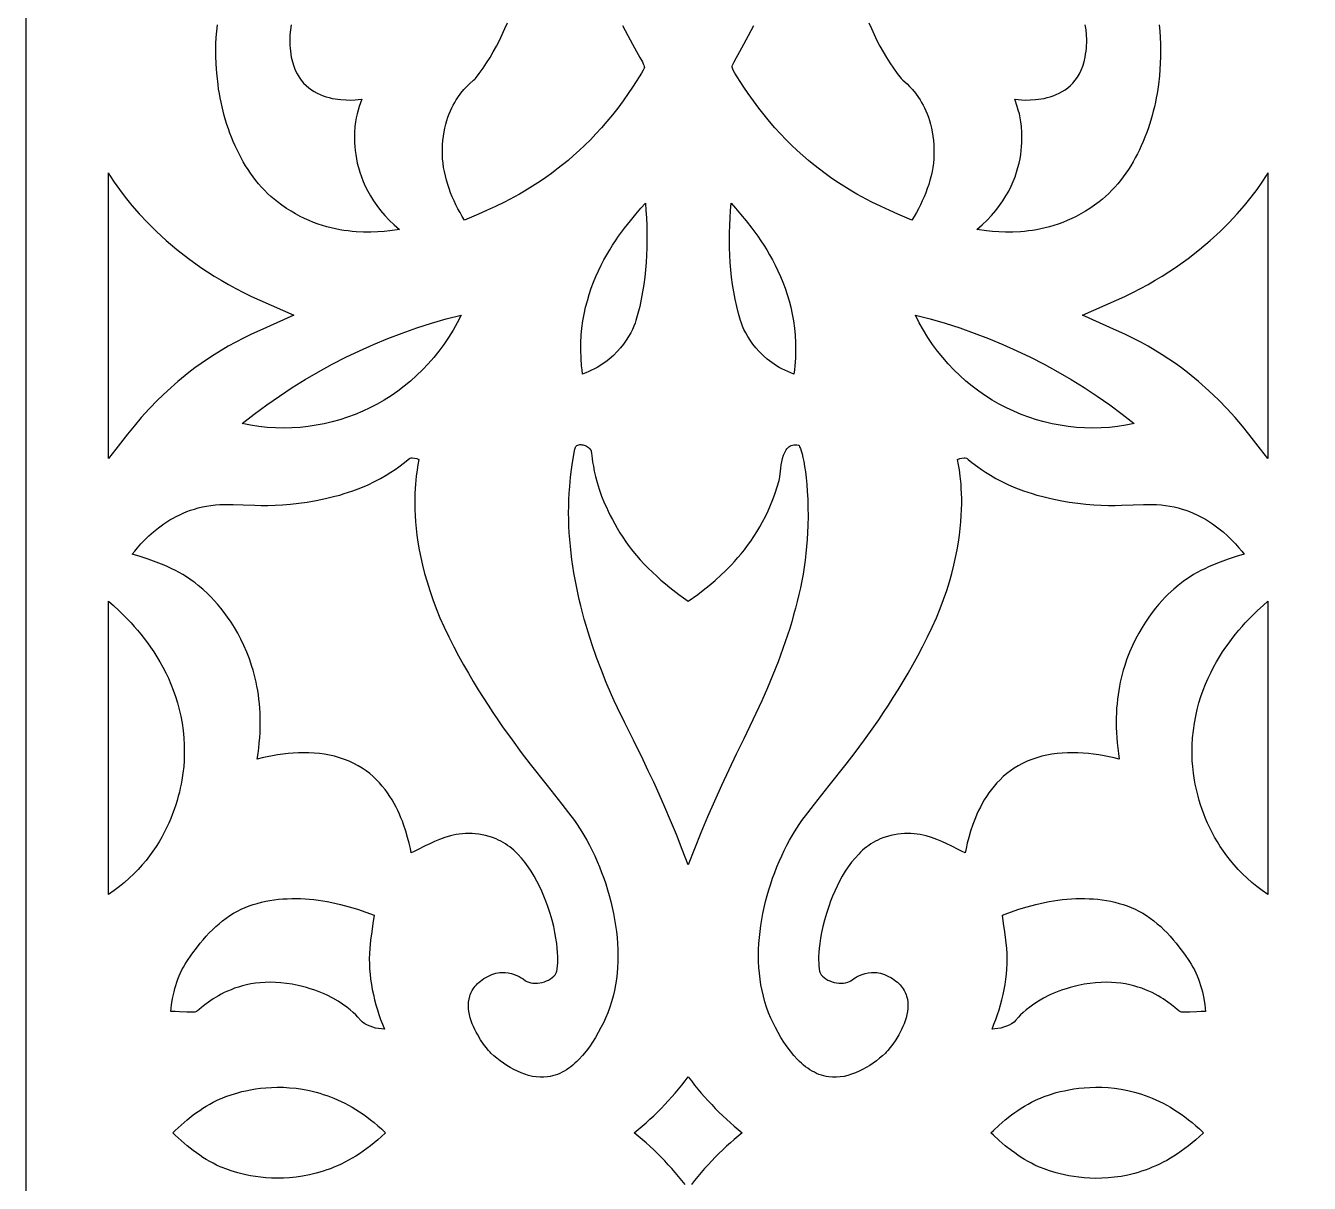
# Model space of a CAD drawing. Extents: x -375 to 375, y -1025 to 1025.
# Drawn here: x -270 to -192.5, y -668.9 to -599 of the extents above; entities that cross this region are included whole.
import ezdxf

# ---------------------------------------------------------------- set-up
doc = ezdxf.new("R2010")
doc.units = 0
doc.layers.add('LAYER_1', color=18, linetype='CONTINUOUS')
doc.layers.add('LAYER_2', color=174, linetype='CONTINUOUS')

msp = doc.modelspace()

# ---------------------------------------------------------------- linework, layer by layer
at = {"layer": 'LAYER_1'}
for points in [[(-253.97, -598.909), (-254.019, -599.199), (-254.05, -599.504), (-254.061, -599.821), (-254.059, -599.985), (-254.051, -600.153), (-254.038, -600.324), (-254.018, -600.498), (-253.993, -600.676), (-253.962, -600.857), (-253.898, -601.139), (-253.819, -601.4), (-253.725, -601.641), (-253.617, -601.862), (-253.497, -602.065), (-253.365, -602.251), (-253.223, -602.42), (-253.073, -602.572), (-252.914, -602.709), (-252.748, -602.832), (-252.577, -602.941), (-252.402, -603.036), (-252.223, -603.12), (-252.042, -603.192), (-251.86, -603.253), (-251.678, -603.304), (-251.497, -603.346), (-251.319, -603.379), (-251.144, -603.405), (-250.974, -603.424), (-250.652, -603.444), (-250.363, -603.446), (-250.115, -603.436), (-249.918, -603.419), (-249.713, -603.392), (-249.86, -603.835), (-249.931, -604.057), (-249.991, -604.282), (-250.045, -604.528), (-250.083, -604.759), (-250.119, -605.054), (-250.144, -605.405), (-250.15, -605.601), (-250.151, -605.808), (-250.144, -606.027), (-250.13, -606.256), (-250.108, -606.494), (-250.075, -606.742), (-250.032, -606.997), (-249.978, -607.26), (-249.91, -607.53), (-249.829, -607.805), (-249.733, -608.085), (-249.622, -608.37), (-249.494, -608.657), (-249.348, -608.948), (-249.184, -609.24), (-249, -609.534), (-248.795, -609.827), (-248.568, -610.121), (-248.319, -610.413), (-248.046, -610.703), (-247.749, -610.99), (-247.426, -611.274), (-248.017, -611.351), (-248.366, -611.386), (-248.748, -611.412), (-249.158, -611.426), (-249.595, -611.424), (-250.055, -611.401), (-250.293, -611.381), (-250.536, -611.354), (-250.784, -611.32), (-251.036, -611.278), (-251.291, -611.228), (-251.55, -611.169), (-251.812, -611.101), (-252.077, -611.024), (-252.344, -610.936), (-252.614, -610.837), (-252.885, -610.727), (-253.157, -610.606), (-253.431, -610.472), (-253.705, -610.325), (-253.979, -610.165), (-254.254, -609.992), (-254.528, -609.804), (-254.801, -609.601), (-255.006, -609.437), (-255.204, -609.265), (-255.396, -609.086), (-255.582, -608.899), (-255.763, -608.706), (-255.937, -608.505), (-256.105, -608.299), (-256.268, -608.086), (-256.424, -607.868), (-256.575, -607.645), (-256.72, -607.416), (-256.859, -607.183), (-256.992, -606.945), (-257.119, -606.703), (-257.241, -606.457), (-257.357, -606.207), (-257.467, -605.955), (-257.571, -605.699), (-257.67, -605.441), (-257.763, -605.18), (-257.851, -604.918), (-257.933, -604.654), (-258.009, -604.388), (-258.08, -604.121), (-258.145, -603.854), (-258.205, -603.586), (-258.259, -603.317), (-258.307, -603.049), (-258.351, -602.782), (-258.388, -602.515), (-258.448, -601.985), (-258.478, -601.604), (-258.501, -601.22), (-258.513, -600.834), (-258.517, -600.447), (-258.51, -600.06), (-258.493, -599.672), (-258.466, -599.285), (-258.427, -598.9)], [(-233.96, -598.95), (-233.647, -599.558), (-233.365, -600.08), (-233.12, -600.518), (-232.919, -600.873), (-232.768, -601.148), (-232.714, -601.256), (-232.675, -601.344), (-232.651, -601.413), (-232.644, -601.463), (-232.664, -601.523), (-232.722, -601.641), (-232.819, -601.816), (-232.956, -602.047), (-233.135, -602.333), (-233.357, -602.671), (-233.623, -603.06), (-233.934, -603.5), (-234.255, -603.934), (-234.58, -604.35), (-234.909, -604.749), (-235.24, -605.131), (-235.573, -605.496), (-235.908, -605.846), (-236.245, -606.18), (-236.582, -606.499), (-236.92, -606.803), (-237.257, -607.092), (-237.593, -607.368), (-237.928, -607.63), (-238.26, -607.88), (-238.591, -608.116), (-238.918, -608.341), (-239.242, -608.553), (-239.562, -608.755), (-239.877, -608.945), (-240.187, -609.125), (-240.491, -609.295), (-241.081, -609.606), (-241.642, -609.882), (-242.17, -610.127), (-242.66, -610.343), (-243.51, -610.703), (-243.645, -610.478), (-243.775, -610.249), (-243.901, -610.016), (-244.021, -609.778), (-244.135, -609.537), (-244.242, -609.293), (-244.342, -609.045), (-244.435, -608.795), (-244.52, -608.543), (-244.596, -608.288), (-244.662, -608.031), (-244.719, -607.773), (-244.766, -607.513), (-244.801, -607.252), (-244.825, -606.99), (-244.838, -606.728), (-244.839, -606.436), (-244.828, -606.155), (-244.808, -605.885), (-244.777, -605.625), (-244.738, -605.376), (-244.69, -605.138), (-244.634, -604.909), (-244.572, -604.691), (-244.503, -604.483), (-244.429, -604.285), (-244.35, -604.096), (-244.267, -603.917), (-244.181, -603.748), (-244.092, -603.587), (-244.001, -603.436), (-243.908, -603.294), (-243.723, -603.037), (-243.541, -602.814), (-243.369, -602.625), (-243.212, -602.468), (-242.965, -602.247), (-242.887, -602.181), (-242.847, -602.143), (-242.614, -601.835), (-242.389, -601.52), (-242.173, -601.198), (-241.965, -600.869), (-241.766, -600.533), (-241.576, -600.192), (-241.395, -599.845), (-241.224, -599.493), (-241.062, -599.137), (-240.91, -598.776)], [(-219.089, -598.776), (-218.937, -599.137), (-218.776, -599.493), (-218.604, -599.845), (-218.423, -600.192), (-218.233, -600.533), (-218.034, -600.869), (-217.827, -601.198), (-217.61, -601.52), (-217.385, -601.835), (-217.152, -602.143), (-217.112, -602.181), (-217.034, -602.247), (-216.788, -602.468), (-216.63, -602.625), (-216.458, -602.814), (-216.277, -603.037), (-216.091, -603.294), (-215.999, -603.436), (-215.908, -603.587), (-215.819, -603.748), (-215.733, -603.917), (-215.649, -604.096), (-215.57, -604.285), (-215.496, -604.483), (-215.428, -604.691), (-215.365, -604.909), (-215.31, -605.138), (-215.262, -605.376), (-215.222, -605.625), (-215.192, -605.885), (-215.171, -606.155), (-215.161, -606.436), (-215.162, -606.728), (-215.174, -606.99), (-215.198, -607.252), (-215.234, -607.513), (-215.28, -607.773), (-215.337, -608.031), (-215.404, -608.288), (-215.48, -608.543), (-215.564, -608.795), (-215.657, -609.045), (-215.758, -609.293), (-215.865, -609.537), (-215.979, -609.778), (-216.099, -610.016), (-216.224, -610.249), (-216.354, -610.478), (-216.489, -610.703), (-217.34, -610.343), (-217.83, -610.127), (-218.358, -609.882), (-218.918, -609.606), (-219.508, -609.295), (-219.812, -609.125), (-220.123, -608.945), (-220.438, -608.755), (-220.758, -608.553), (-221.081, -608.341), (-221.409, -608.116), (-221.739, -607.88), (-222.072, -607.63), (-222.407, -607.368), (-222.743, -607.092), (-223.08, -606.803), (-223.417, -606.499), (-223.755, -606.18), (-224.091, -605.846), (-224.426, -605.496), (-224.76, -605.131), (-225.091, -604.749), (-225.419, -604.35), (-225.744, -603.934), (-226.065, -603.5), (-226.376, -603.06), (-226.642, -602.671), (-226.864, -602.333), (-227.043, -602.047), (-227.181, -601.816), (-227.277, -601.641), (-227.335, -601.523), (-227.355, -601.463), (-227.348, -601.413), (-227.325, -601.344), (-227.285, -601.256), (-227.231, -601.148), (-227.081, -600.873), (-226.88, -600.518), (-226.635, -600.08), (-226.353, -599.558), (-226.039, -598.95)], [(-201.572, -598.9), (-201.534, -599.285), (-201.506, -599.672), (-201.489, -600.06), (-201.483, -600.447), (-201.486, -600.834), (-201.499, -601.22), (-201.521, -601.604), (-201.552, -601.985), (-201.611, -602.515), (-201.649, -602.782), (-201.692, -603.049), (-201.741, -603.317), (-201.795, -603.586), (-201.855, -603.854), (-201.92, -604.121), (-201.991, -604.388), (-202.067, -604.654), (-202.149, -604.918), (-202.236, -605.18), (-202.329, -605.441), (-202.428, -605.699), (-202.533, -605.955), (-202.643, -606.207), (-202.759, -606.457), (-202.88, -606.703), (-203.008, -606.945), (-203.141, -607.183), (-203.28, -607.416), (-203.425, -607.645), (-203.575, -607.868), (-203.732, -608.086), (-203.894, -608.299), (-204.063, -608.505), (-204.237, -608.706), (-204.417, -608.899), (-204.603, -609.086), (-204.796, -609.265), (-204.994, -609.437), (-205.198, -609.601), (-205.472, -609.804), (-205.746, -609.992), (-206.02, -610.165), (-206.295, -610.325), (-206.569, -610.472), (-206.842, -610.606), (-207.115, -610.727), (-207.386, -610.837), (-207.655, -610.936), (-207.922, -611.024), (-208.187, -611.101), (-208.449, -611.169), (-208.708, -611.228), (-208.964, -611.278), (-209.216, -611.32), (-209.463, -611.354), (-209.706, -611.381), (-209.944, -611.401), (-210.405, -611.424), (-210.842, -611.426), (-211.252, -611.412), (-211.633, -611.386), (-211.982, -611.351), (-212.574, -611.274), (-212.25, -610.99), (-211.953, -610.703), (-211.68, -610.413), (-211.431, -610.121), (-211.205, -609.827), (-211, -609.534), (-210.816, -609.24), (-210.651, -608.948), (-210.506, -608.657), (-210.378, -608.37), (-210.266, -608.085), (-210.17, -607.805), (-210.089, -607.53), (-210.022, -607.26), (-209.967, -606.997), (-209.924, -606.742), (-209.892, -606.494), (-209.869, -606.256), (-209.855, -606.027), (-209.849, -605.808), (-209.849, -605.601), (-209.855, -605.405), (-209.88, -605.054), (-209.916, -604.759), (-209.955, -604.528), (-210.008, -604.282), (-210.069, -604.057), (-210.139, -603.835), (-210.286, -603.392), (-210.081, -603.419), (-209.884, -603.436), (-209.637, -603.446), (-209.347, -603.444), (-209.026, -603.424), (-208.856, -603.405), (-208.681, -603.379), (-208.502, -603.346), (-208.322, -603.304), (-208.14, -603.253), (-207.958, -603.192), (-207.777, -603.12), (-207.598, -603.036), (-207.422, -602.941), (-207.251, -602.832), (-207.086, -602.709), (-206.927, -602.572), (-206.776, -602.42), (-206.634, -602.251), (-206.503, -602.065), (-206.383, -601.862), (-206.275, -601.641), (-206.181, -601.4), (-206.101, -601.139), (-206.038, -600.857), (-206.006, -600.676), (-205.981, -600.498), (-205.962, -600.324), (-205.949, -600.153), (-205.941, -599.985), (-205.938, -599.821), (-205.949, -599.504), (-205.98, -599.199), (-206.029, -598.909)], [(-230.189, -668.953), (-230.383, -668.705), (-230.582, -668.461), (-230.785, -668.22), (-230.991, -667.983), (-231.202, -667.749), (-231.417, -667.519), (-231.636, -667.292), (-231.858, -667.07), (-232.085, -666.851), (-232.314, -666.637), (-232.547, -666.427), (-232.784, -666.221), (-233.024, -666.019), (-233.267, -665.821), (-233.024, -665.623), (-232.784, -665.421), (-232.547, -665.215), (-232.314, -665.005), (-232.085, -664.791), (-231.858, -664.572), (-231.636, -664.35), (-231.417, -664.123), (-231.202, -663.893), (-230.991, -663.659), (-230.785, -663.422), (-230.582, -663.181), (-230.383, -662.937), (-230.189, -662.689), (-230, -662.438), (-229.81, -662.689), (-229.616, -662.937), (-229.418, -663.181), (-229.215, -663.422), (-229.008, -663.659), (-228.797, -663.893), (-228.582, -664.123), (-228.364, -664.35), (-228.141, -664.572), (-227.915, -664.791), (-227.685, -665.005), (-227.452, -665.215), (-227.216, -665.421), (-226.976, -665.623), (-226.733, -665.821), (-226.976, -666.019), (-227.216, -666.221), (-227.452, -666.427), (-227.685, -666.637), (-227.915, -666.851), (-228.141, -667.07), (-228.364, -667.292), (-228.582, -667.519), (-228.797, -667.749), (-229.008, -667.983), (-229.215, -668.22), (-229.418, -668.461), (-229.616, -668.705), (-229.81, -668.953)]]:
    msp.add_lwpolyline(points, dxfattribs=at)
for points in [[(-265, -607.847), (-264.911, -607.996), (-264.648, -608.404), (-264.341, -608.845), (-263.99, -609.315), (-263.592, -609.808), (-263.146, -610.321), (-262.653, -610.849), (-262.111, -611.387), (-261.518, -611.931), (-260.873, -612.477), (-260.176, -613.02), (-259.426, -613.555), (-258.621, -614.078), (-258.197, -614.334), (-257.76, -614.585), (-257.308, -614.831), (-256.843, -615.071), (-256.362, -615.305), (-255.868, -615.531), (-253.806, -616.45), (-255.868, -617.369), (-256.368, -617.596), (-256.851, -617.83), (-257.318, -618.071), (-257.768, -618.319), (-258.202, -618.572), (-258.62, -618.83), (-259.023, -619.093), (-259.41, -619.36), (-259.783, -619.63), (-260.142, -619.902), (-260.818, -620.452), (-261.44, -621.005), (-262.012, -621.555), (-262.537, -622.098), (-263.018, -622.629), (-263.456, -623.142), (-263.856, -623.632), (-264.551, -624.524), (-265, -625.104)], [(-195.448, -624.524), (-196.143, -623.632), (-196.543, -623.142), (-196.982, -622.629), (-197.462, -622.098), (-197.987, -621.555), (-198.559, -621.005), (-199.182, -620.452), (-199.857, -619.902), (-200.216, -619.63), (-200.589, -619.36), (-200.977, -619.093), (-201.38, -618.83), (-201.798, -618.572), (-202.232, -618.319), (-202.682, -618.071), (-203.148, -617.83), (-203.632, -617.596), (-204.132, -617.369), (-206.194, -616.45), (-204.132, -615.531), (-203.637, -615.305), (-203.157, -615.071), (-202.691, -614.831), (-202.239, -614.585), (-201.802, -614.334), (-201.378, -614.078), (-200.574, -613.555), (-199.823, -613.02), (-199.126, -612.477), (-198.482, -611.931), (-197.889, -611.387), (-197.346, -610.849), (-196.853, -610.321), (-196.408, -609.808), (-196.01, -609.315), (-195.658, -608.845), (-195.351, -608.404), (-195.088, -607.996), (-195, -607.847), (-195, -625.104)], [(-236.411, -619.751), (-236.437, -619.508), (-236.472, -619.029), (-236.487, -618.56), (-236.481, -618.102), (-236.457, -617.654), (-236.415, -617.216), (-236.356, -616.789), (-236.282, -616.373), (-236.193, -615.967), (-236.09, -615.571), (-235.976, -615.187), (-235.85, -614.813), (-235.713, -614.45), (-235.568, -614.098), (-235.414, -613.757), (-235.253, -613.426), (-235.087, -613.107), (-234.915, -612.799), (-234.739, -612.502), (-234.561, -612.216), (-234.381, -611.942), (-234.2, -611.679), (-234.019, -611.427), (-233.84, -611.187), (-233.49, -610.741), (-233.158, -610.341), (-232.854, -609.988), (-232.585, -609.682), (-232.551, -610.126), (-232.525, -610.572), (-232.506, -611.02), (-232.495, -611.468), (-232.492, -611.917), (-232.499, -612.366), (-232.514, -612.815), (-232.54, -613.263), (-232.576, -613.71), (-232.622, -614.155), (-232.68, -614.598), (-232.75, -615.039), (-232.832, -615.477), (-232.927, -615.912), (-233.035, -616.343), (-233.157, -616.77), (-233.21, -616.931), (-233.281, -617.11), (-233.368, -617.305), (-233.473, -617.512), (-233.597, -617.729), (-233.739, -617.953), (-233.902, -618.182), (-234.086, -618.412), (-234.29, -618.642), (-234.517, -618.868), (-234.767, -619.088), (-234.9, -619.194), (-235.04, -619.298), (-235.185, -619.4), (-235.337, -619.497), (-235.495, -619.592), (-235.659, -619.682), (-235.829, -619.768), (-236.006, -619.849), (-236.19, -619.926), (-236.38, -619.997)], [(-223.81, -619.926), (-223.993, -619.849), (-224.17, -619.768), (-224.341, -619.682), (-224.505, -619.592), (-224.663, -619.497), (-224.814, -619.4), (-224.96, -619.298), (-225.099, -619.194), (-225.233, -619.088), (-225.482, -618.868), (-225.709, -618.642), (-225.914, -618.412), (-226.097, -618.182), (-226.26, -617.953), (-226.403, -617.729), (-226.527, -617.512), (-226.632, -617.305), (-226.719, -617.11), (-226.789, -616.931), (-226.843, -616.77), (-226.965, -616.343), (-227.073, -615.912), (-227.167, -615.477), (-227.249, -615.039), (-227.319, -614.598), (-227.377, -614.155), (-227.424, -613.71), (-227.46, -613.263), (-227.485, -612.815), (-227.501, -612.366), (-227.507, -611.917), (-227.505, -611.468), (-227.494, -611.02), (-227.475, -610.572), (-227.448, -610.126), (-227.415, -609.682), (-227.146, -609.988), (-226.841, -610.341), (-226.51, -610.741), (-226.16, -611.187), (-225.981, -611.427), (-225.8, -611.679), (-225.619, -611.942), (-225.439, -612.216), (-225.26, -612.502), (-225.085, -612.799), (-224.913, -613.107), (-224.746, -613.426), (-224.585, -613.757), (-224.432, -614.098), (-224.286, -614.45), (-224.15, -614.813), (-224.024, -615.187), (-223.909, -615.571), (-223.807, -615.967), (-223.718, -616.373), (-223.644, -616.789), (-223.585, -617.216), (-223.543, -617.654), (-223.518, -618.102), (-223.513, -618.56), (-223.527, -619.029), (-223.562, -619.508), (-223.588, -619.751), (-223.619, -619.997)], [(-254.924, -623.252), (-255.425, -623.22), (-255.928, -623.166), (-256.431, -623.09), (-256.934, -622.992), (-256.197, -622.415), (-255.447, -621.86), (-254.683, -621.326), (-253.906, -620.814), (-253.116, -620.323), (-252.313, -619.855), (-251.499, -619.409), (-250.674, -618.985), (-249.837, -618.585), (-248.991, -618.207), (-248.134, -617.853), (-247.267, -617.522), (-246.392, -617.214), (-245.508, -616.931), (-244.615, -616.672), (-243.715, -616.437), (-243.949, -616.9), (-244.2, -617.35), (-244.468, -617.786), (-244.752, -618.207), (-245.052, -618.614), (-245.366, -619.006), (-245.695, -619.382), (-246.038, -619.743), (-246.395, -620.088), (-246.764, -620.417), (-247.145, -620.729), (-247.537, -621.025), (-247.941, -621.304), (-248.355, -621.565), (-248.779, -621.809), (-249.212, -622.035), (-249.654, -622.243), (-250.104, -622.433), (-250.562, -622.604), (-251.027, -622.755), (-251.498, -622.888), (-251.974, -623.001), (-252.456, -623.094), (-252.943, -623.167), (-253.433, -623.22), (-253.928, -623.252), (-254.425, -623.262)], [(-206.072, -623.252), (-206.566, -623.22), (-207.057, -623.167), (-207.543, -623.094), (-208.025, -623.001), (-208.502, -622.888), (-208.973, -622.755), (-209.437, -622.604), (-209.895, -622.433), (-210.345, -622.243), (-210.787, -622.035), (-211.22, -621.809), (-211.644, -621.565), (-212.058, -621.304), (-212.462, -621.025), (-212.855, -620.729), (-213.236, -620.417), (-213.605, -620.088), (-213.961, -619.743), (-214.304, -619.382), (-214.633, -619.006), (-214.948, -618.614), (-215.248, -618.207), (-215.532, -617.786), (-215.799, -617.35), (-216.05, -616.9), (-216.284, -616.437), (-215.384, -616.672), (-214.492, -616.931), (-213.608, -617.214), (-212.732, -617.522), (-211.866, -617.853), (-211.009, -618.207), (-210.162, -618.585), (-209.326, -618.985), (-208.5, -619.409), (-207.686, -619.855), (-206.884, -620.323), (-206.094, -620.814), (-205.317, -621.326), (-204.552, -621.86), (-203.802, -622.415), (-203.066, -622.992), (-203.569, -623.09), (-204.072, -623.166), (-204.574, -623.22), (-205.075, -623.252), (-205.575, -623.262)], [(-230.357, -648.703), (-230.713, -647.81), (-231.065, -646.958), (-231.412, -646.148), (-231.753, -645.377), (-232.085, -644.647), (-232.408, -643.955), (-232.72, -643.301), (-233.305, -642.106), (-233.826, -641.057), (-234.272, -640.147), (-234.463, -639.743), (-234.63, -639.372), (-234.944, -638.632), (-235.244, -637.882), (-235.529, -637.122), (-235.796, -636.354), (-236.046, -635.577), (-236.163, -635.186), (-236.275, -634.794), (-236.382, -634.4), (-236.483, -634.004), (-236.579, -633.607), (-236.668, -633.21), (-236.752, -632.811), (-236.829, -632.411), (-236.9, -632.01), (-236.965, -631.609), (-237.022, -631.207), (-237.073, -630.805), (-237.116, -630.402), (-237.152, -629.999), (-237.181, -629.596), (-237.201, -629.193), (-237.214, -628.791), (-237.219, -628.388), (-237.215, -627.986), (-237.204, -627.584), (-237.183, -627.183), (-237.154, -626.782), (-237.102, -626.234), (-237.046, -625.755), (-236.99, -625.345), (-236.935, -625.005), (-236.883, -624.735), (-236.836, -624.536), (-236.798, -624.408), (-236.782, -624.37), (-236.77, -624.351), (-236.723, -624.315), (-236.67, -624.288), (-236.612, -624.27), (-236.549, -624.26), (-236.484, -624.258), (-236.416, -624.263), (-236.348, -624.276), (-236.279, -624.295), (-236.212, -624.319), (-236.147, -624.349), (-236.085, -624.385), (-236.028, -624.424), (-235.976, -624.468), (-235.93, -624.516), (-235.892, -624.567), (-235.863, -624.62), (-235.85, -624.674), (-235.837, -624.772), (-235.8, -625.093), (-235.77, -625.313), (-235.727, -625.57), (-235.67, -625.863), (-235.594, -626.191), (-235.496, -626.551), (-235.374, -626.942), (-235.225, -627.363), (-235.044, -627.811), (-234.942, -628.045), (-234.83, -628.286), (-234.709, -628.533), (-234.579, -628.786), (-234.439, -629.044), (-234.288, -629.308), (-234.126, -629.578), (-233.953, -629.852), (-233.76, -630.14), (-233.557, -630.421), (-233.344, -630.695), (-233.123, -630.962), (-232.893, -631.223), (-232.656, -631.477), (-232.411, -631.726), (-232.161, -631.968), (-231.904, -632.205), (-231.643, -632.436), (-231.377, -632.662), (-231.107, -632.883), (-230.557, -633.311), (-230, -633.722), (-229.424, -633.304), (-229.093, -633.053), (-228.739, -632.772), (-228.367, -632.458), (-227.983, -632.111), (-227.787, -631.924), (-227.59, -631.729), (-227.393, -631.524), (-227.195, -631.309), (-226.997, -631.085), (-226.801, -630.851), (-226.606, -630.607), (-226.414, -630.352), (-226.224, -630.088), (-226.038, -629.812), (-225.856, -629.525), (-225.679, -629.228), (-225.507, -628.919), (-225.341, -628.598), (-225.182, -628.266), (-225.029, -627.922), (-224.885, -627.565), (-224.748, -627.196), (-224.621, -626.815), (-224.504, -626.421), (-224.483, -626.323), (-224.465, -626.195), (-224.429, -625.869), (-224.407, -625.682), (-224.38, -625.487), (-224.344, -625.289), (-224.3, -625.093), (-224.243, -624.906), (-224.172, -624.733), (-224.131, -624.653), (-224.086, -624.578), (-224.036, -624.51), (-223.982, -624.449), (-223.922, -624.396), (-223.857, -624.351), (-223.787, -624.315), (-223.711, -624.288), (-223.629, -624.272), (-223.54, -624.267), (-223.445, -624.274), (-223.343, -624.294), (-223.328, -624.302), (-223.31, -624.32), (-223.271, -624.386), (-223.226, -624.491), (-223.178, -624.633), (-223.127, -624.813), (-223.075, -625.031), (-223.023, -625.285), (-222.972, -625.575), (-222.924, -625.901), (-222.88, -626.263), (-222.842, -626.66), (-222.81, -627.091), (-222.786, -627.556), (-222.771, -628.054), (-222.767, -628.586), (-222.774, -629.151), (-222.79, -629.571), (-222.814, -629.99), (-222.848, -630.409), (-222.89, -630.827), (-222.942, -631.244), (-223.002, -631.661), (-223.069, -632.076), (-223.145, -632.491), (-223.229, -632.904), (-223.32, -633.317), (-223.417, -633.728), (-223.522, -634.138), (-223.633, -634.547), (-223.751, -634.955), (-223.874, -635.361), (-224.004, -635.766), (-224.139, -636.17), (-224.279, -636.572), (-224.574, -637.372), (-224.886, -638.165), (-225.214, -638.952), (-225.556, -639.731), (-225.909, -640.503), (-226.271, -641.267), (-226.64, -642.022), (-227.098, -642.956), (-227.548, -643.895), (-227.988, -644.838), (-228.417, -645.787), (-228.834, -646.741), (-229.238, -647.701), (-229.627, -648.667), (-230, -649.639)], [(-239.178, -662.449), (-239.408, -662.412), (-239.638, -662.358), (-239.865, -662.288), (-240.09, -662.204), (-240.313, -662.107), (-240.531, -661.998), (-240.746, -661.879), (-240.956, -661.751), (-241.16, -661.614), (-241.358, -661.471), (-241.55, -661.322), (-241.734, -661.169), (-241.911, -661.013), (-241.96, -660.96), (-242.058, -660.847), (-242.193, -660.677), (-242.354, -660.46), (-242.53, -660.2), (-242.71, -659.905), (-242.798, -659.746), (-242.883, -659.58), (-242.962, -659.409), (-243.036, -659.234), (-243.102, -659.054), (-243.159, -658.871), (-243.205, -658.686), (-243.24, -658.5), (-243.262, -658.312), (-243.269, -658.125), (-243.26, -657.939), (-243.233, -657.755), (-243.188, -657.573), (-243.158, -657.484), (-243.122, -657.395), (-243.082, -657.307), (-243.035, -657.221), (-242.983, -657.136), (-242.925, -657.052), (-242.861, -656.97), (-242.79, -656.889), (-242.713, -656.81), (-242.629, -656.733), (-242.539, -656.657), (-242.441, -656.584), (-242.337, -656.513), (-242.225, -656.443), (-242.098, -656.373), (-241.973, -656.314), (-241.85, -656.263), (-241.729, -656.222), (-241.611, -656.19), (-241.495, -656.166), (-241.382, -656.149), (-241.272, -656.139), (-241.164, -656.136), (-241.059, -656.139), (-240.86, -656.161), (-240.673, -656.201), (-240.501, -656.255), (-240.344, -656.318), (-240.203, -656.387), (-240.079, -656.458), (-239.973, -656.526), (-239.818, -656.639), (-239.745, -656.691), (-239.629, -656.731), (-239.504, -656.76), (-239.373, -656.777), (-239.237, -656.783), (-239.098, -656.778), (-238.959, -656.762), (-238.82, -656.736), (-238.684, -656.699), (-238.553, -656.652), (-238.429, -656.595), (-238.313, -656.529), (-238.208, -656.452), (-238.115, -656.367), (-238.037, -656.272), (-237.975, -656.168), (-237.95, -656.113), (-237.931, -656.056), (-237.91, -655.948), (-237.885, -655.723), (-237.876, -655.568), (-237.872, -655.385), (-237.874, -655.174), (-237.884, -654.937), (-237.904, -654.674), (-237.936, -654.385), (-237.982, -654.072), (-238.044, -653.733), (-238.122, -653.371), (-238.221, -652.985), (-238.34, -652.576), (-238.482, -652.145), (-238.593, -651.84), (-238.714, -651.532), (-238.845, -651.225), (-238.987, -650.919), (-239.14, -650.616), (-239.304, -650.319), (-239.478, -650.03), (-239.665, -649.75), (-239.863, -649.481), (-240.073, -649.226), (-240.295, -648.985), (-240.41, -648.871), (-240.529, -648.762), (-240.651, -648.657), (-240.776, -648.557), (-240.904, -648.463), (-241.036, -648.374), (-241.17, -648.29), (-241.308, -648.213), (-241.45, -648.142), (-241.594, -648.077), (-241.81, -647.993), (-242.024, -647.922), (-242.235, -647.864), (-242.444, -647.818), (-242.65, -647.784), (-242.852, -647.761), (-243.052, -647.748), (-243.249, -647.745), (-243.442, -647.751), (-243.633, -647.765), (-243.819, -647.787), (-244.002, -647.816), (-244.181, -647.852), (-244.357, -647.893), (-244.695, -647.992), (-245.017, -648.105), (-245.321, -648.23), (-245.606, -648.36), (-245.872, -648.491), (-246.34, -648.733), (-246.54, -648.834), (-246.717, -648.915), (-246.776, -648.648), (-246.848, -648.337), (-246.938, -647.99), (-247.048, -647.612), (-247.182, -647.211), (-247.258, -647.004), (-247.341, -646.793), (-247.432, -646.58), (-247.531, -646.366), (-247.637, -646.15), (-247.752, -645.934), (-247.876, -645.72), (-248.009, -645.507), (-248.151, -645.296), (-248.304, -645.089), (-248.467, -644.886), (-248.64, -644.688), (-248.825, -644.495), (-249.021, -644.31), (-249.229, -644.132), (-249.449, -643.962), (-249.682, -643.802), (-249.928, -643.651), (-250.187, -643.512), (-250.46, -643.384), (-250.747, -643.269), (-251.048, -643.167), (-251.348, -643.083), (-251.652, -643.013), (-251.959, -642.957), (-252.269, -642.915), (-252.582, -642.886), (-252.897, -642.869), (-253.212, -642.864), (-253.529, -642.87), (-253.846, -642.886), (-254.162, -642.913), (-254.478, -642.95), (-254.792, -642.995), (-255.104, -643.049), (-255.414, -643.111), (-255.72, -643.18), (-256.023, -643.255), (-255.973, -642.924), (-255.93, -642.598), (-255.896, -642.277), (-255.87, -641.961), (-255.851, -641.652), (-255.84, -641.347), (-255.837, -641.048), (-255.84, -640.755), (-255.85, -640.467), (-255.866, -640.184), (-255.889, -639.907), (-255.917, -639.635), (-255.952, -639.368), (-255.992, -639.107), (-256.038, -638.851), (-256.088, -638.6), (-256.144, -638.355), (-256.204, -638.115), (-256.268, -637.88), (-256.337, -637.65), (-256.485, -637.206), (-256.648, -636.784), (-256.822, -636.382), (-257.007, -636), (-257.199, -635.639), (-257.398, -635.299), (-257.601, -634.978), (-257.807, -634.678), (-258.013, -634.398), (-258.217, -634.138), (-258.419, -633.897), (-258.615, -633.677), (-258.804, -633.475), (-258.985, -633.294), (-259.311, -632.988), (-259.58, -632.759), (-259.775, -632.606), (-259.881, -632.527), (-260.087, -632.381), (-260.299, -632.242), (-260.514, -632.11), (-260.734, -631.985), (-260.957, -631.866), (-261.183, -631.752), (-261.413, -631.645), (-261.645, -631.542), (-262.117, -631.352), (-262.595, -631.179), (-263.078, -631.022), (-263.562, -630.878), (-263.415, -630.693), (-263.242, -630.485), (-263.043, -630.261), (-262.818, -630.023), (-262.567, -629.778), (-262.289, -629.529), (-261.984, -629.282), (-261.821, -629.16), (-261.651, -629.04), (-261.475, -628.923), (-261.292, -628.809), (-261.102, -628.699), (-260.905, -628.593), (-260.701, -628.492), (-260.49, -628.396), (-260.272, -628.307), (-260.047, -628.224), (-259.815, -628.148), (-259.576, -628.08), (-259.33, -628.021), (-259.076, -627.97), (-258.816, -627.929), (-258.548, -627.897), (-258.273, -627.877), (-257.991, -627.868), (-257.481, -627.876), (-256.872, -627.901), (-256.168, -627.923), (-255.781, -627.928), (-255.372, -627.926), (-254.94, -627.915), (-254.486, -627.891), (-254.011, -627.854), (-253.514, -627.801), (-252.997, -627.729), (-252.46, -627.636), (-251.903, -627.521), (-251.326, -627.38), (-251.04, -627.302), (-250.764, -627.22), (-250.5, -627.135), (-250.245, -627.048), (-249.767, -626.867), (-249.329, -626.68), (-248.93, -626.49), (-248.569, -626.3), (-248.244, -626.113), (-247.955, -625.932), (-247.701, -625.761), (-247.48, -625.601), (-247.133, -625.332), (-246.907, -625.148), (-246.836, -625.096), (-246.792, -625.074), (-246.726, -625.066), (-246.659, -625.064), (-246.525, -625.076), (-246.393, -625.106), (-246.265, -625.149), (-246.323, -625.482), (-246.373, -625.784), (-246.425, -626.174), (-246.471, -626.648), (-246.489, -626.915), (-246.503, -627.202), (-246.51, -627.508), (-246.511, -627.834), (-246.504, -628.177), (-246.489, -628.539), (-246.463, -628.919), (-246.426, -629.316), (-246.377, -629.73), (-246.315, -630.16), (-246.238, -630.607), (-246.147, -631.069), (-246.038, -631.547), (-245.913, -632.04), (-245.769, -632.547), (-245.605, -633.068), (-245.421, -633.604), (-245.215, -634.152), (-244.986, -634.714), (-244.734, -635.288), (-244.457, -635.874), (-244.153, -636.472), (-243.861, -637.02), (-243.567, -637.553), (-243.271, -638.07), (-242.975, -638.573), (-242.679, -639.061), (-242.382, -639.535), (-242.087, -639.995), (-241.792, -640.441), (-241.499, -640.875), (-241.208, -641.295), (-240.635, -642.097), (-240.075, -642.851), (-239.534, -643.558), (-238.519, -644.845), (-237.62, -645.976), (-237.224, -646.489), (-236.869, -646.97), (-236.707, -647.199), (-236.557, -647.422), (-236.42, -647.637), (-236.294, -647.846), (-236.124, -648.15), (-235.959, -648.46), (-235.799, -648.777), (-235.646, -649.1), (-235.499, -649.429), (-235.359, -649.763), (-235.225, -650.102), (-235.099, -650.446), (-234.98, -650.793), (-234.869, -651.144), (-234.766, -651.499), (-234.672, -651.855), (-234.586, -652.215), (-234.509, -652.576), (-234.441, -652.938), (-234.383, -653.301), (-234.335, -653.665), (-234.297, -654.029), (-234.269, -654.392), (-234.252, -654.755), (-234.246, -655.117), (-234.251, -655.477), (-234.268, -655.835), (-234.297, -656.19), (-234.338, -656.542), (-234.391, -656.891), (-234.457, -657.236), (-234.536, -657.577), (-234.629, -657.913), (-234.735, -658.244), (-234.855, -658.57), (-234.989, -658.89), (-235.123, -659.179), (-235.269, -659.471), (-235.426, -659.765), (-235.594, -660.058), (-235.774, -660.346), (-235.965, -660.627), (-236.168, -660.898), (-236.381, -661.157), (-236.606, -661.4), (-236.723, -661.515), (-236.842, -661.625), (-236.964, -661.731), (-237.089, -661.83), (-237.217, -661.924), (-237.347, -662.011), (-237.48, -662.092), (-237.616, -662.166), (-237.754, -662.233), (-237.895, -662.292), (-238.039, -662.344), (-238.185, -662.387), (-238.335, -662.421), (-238.486, -662.447), (-238.716, -662.468), (-238.947, -662.468)], [(-221.283, -662.468), (-221.513, -662.447), (-221.665, -662.421), (-221.814, -662.387), (-221.961, -662.344), (-222.104, -662.292), (-222.245, -662.233), (-222.384, -662.166), (-222.52, -662.092), (-222.653, -662.011), (-222.783, -661.924), (-222.911, -661.83), (-223.035, -661.731), (-223.157, -661.625), (-223.277, -661.515), (-223.393, -661.4), (-223.618, -661.157), (-223.832, -660.898), (-224.034, -660.627), (-224.226, -660.346), (-224.405, -660.058), (-224.574, -659.765), (-224.731, -659.471), (-224.876, -659.179), (-225.01, -658.89), (-225.144, -658.57), (-225.265, -658.244), (-225.371, -657.913), (-225.463, -657.577), (-225.542, -657.236), (-225.609, -656.891), (-225.662, -656.542), (-225.703, -656.19), (-225.731, -655.835), (-225.748, -655.477), (-225.754, -655.117), (-225.748, -654.755), (-225.73, -654.392), (-225.703, -654.029), (-225.665, -653.665), (-225.616, -653.301), (-225.558, -652.938), (-225.49, -652.576), (-225.414, -652.215), (-225.328, -651.855), (-225.233, -651.499), (-225.13, -651.144), (-225.019, -650.793), (-224.901, -650.446), (-224.774, -650.102), (-224.641, -649.763), (-224.501, -649.429), (-224.354, -649.1), (-224.2, -648.777), (-224.041, -648.46), (-223.876, -648.15), (-223.705, -647.846), (-223.58, -647.637), (-223.442, -647.422), (-223.292, -647.199), (-223.131, -646.97), (-222.775, -646.489), (-222.379, -645.976), (-221.481, -644.845), (-220.466, -643.558), (-219.924, -642.851), (-219.365, -642.097), (-218.791, -641.295), (-218.5, -640.875), (-218.207, -640.441), (-217.913, -639.995), (-217.617, -639.535), (-217.321, -639.061), (-217.025, -638.573), (-216.728, -638.07), (-216.433, -637.553), (-216.139, -637.02), (-215.846, -636.472), (-215.543, -635.874), (-215.266, -635.288), (-215.013, -634.714), (-214.784, -634.152), (-214.579, -633.604), (-214.394, -633.068), (-214.231, -632.547), (-214.087, -632.04), (-213.961, -631.547), (-213.853, -631.069), (-213.761, -630.607), (-213.685, -630.16), (-213.623, -629.73), (-213.574, -629.316), (-213.537, -628.919), (-213.511, -628.539), (-213.495, -628.177), (-213.488, -627.834), (-213.489, -627.508), (-213.497, -627.202), (-213.51, -626.915), (-213.529, -626.648), (-213.575, -626.174), (-213.627, -625.784), (-213.676, -625.482), (-213.734, -625.149), (-213.607, -625.106), (-213.475, -625.076), (-213.341, -625.064), (-213.274, -625.066), (-213.208, -625.074), (-213.164, -625.096), (-213.093, -625.148), (-212.866, -625.332), (-212.52, -625.601), (-212.299, -625.761), (-212.044, -625.932), (-211.755, -626.113), (-211.431, -626.3), (-211.069, -626.49), (-210.67, -626.68), (-210.232, -626.867), (-209.754, -627.048), (-209.5, -627.135), (-209.235, -627.22), (-208.96, -627.302), (-208.674, -627.38), (-208.097, -627.521), (-207.54, -627.636), (-207.002, -627.729), (-206.485, -627.801), (-205.989, -627.854), (-205.514, -627.891), (-205.06, -627.915), (-204.628, -627.926), (-204.218, -627.928), (-203.831, -627.923), (-203.127, -627.901), (-202.519, -627.876), (-202.009, -627.868), (-201.726, -627.877), (-201.452, -627.897), (-201.184, -627.929), (-200.923, -627.97), (-200.67, -628.021), (-200.424, -628.08), (-200.185, -628.148), (-199.953, -628.224), (-199.728, -628.307), (-199.51, -628.396), (-199.299, -628.492), (-199.095, -628.593), (-198.898, -628.699), (-198.708, -628.809), (-198.524, -628.923), (-198.348, -629.04), (-198.179, -629.16), (-198.016, -629.282), (-197.711, -629.529), (-197.433, -629.778), (-197.181, -630.023), (-196.956, -630.261), (-196.757, -630.485), (-196.584, -630.693), (-196.437, -630.878), (-196.922, -631.022), (-197.404, -631.179), (-197.882, -631.352), (-198.354, -631.542), (-198.586, -631.645), (-198.816, -631.752), (-199.043, -631.866), (-199.266, -631.985), (-199.485, -632.11), (-199.701, -632.242), (-199.912, -632.381), (-200.119, -632.527), (-200.225, -632.606), (-200.42, -632.759), (-200.688, -632.988), (-201.015, -633.294), (-201.195, -633.475), (-201.384, -633.677), (-201.581, -633.897), (-201.782, -634.138), (-201.987, -634.398), (-202.193, -634.678), (-202.398, -634.978), (-202.602, -635.299), (-202.8, -635.639), (-202.993, -636), (-203.177, -636.382), (-203.352, -636.784), (-203.514, -637.206), (-203.663, -637.65), (-203.731, -637.88), (-203.796, -638.115), (-203.856, -638.355), (-203.911, -638.6), (-203.962, -638.851), (-204.007, -639.107), (-204.048, -639.368), (-204.082, -639.635), (-204.111, -639.907), (-204.134, -640.184), (-204.15, -640.467), (-204.16, -640.755), (-204.163, -641.048), (-204.159, -641.347), (-204.148, -641.652), (-204.13, -641.961), (-204.103, -642.277), (-204.069, -642.598), (-204.027, -642.924), (-203.976, -643.255), (-204.279, -643.18), (-204.586, -643.111), (-204.896, -643.049), (-205.208, -642.995), (-205.522, -642.95), (-205.837, -642.913), (-206.154, -642.886), (-206.471, -642.87), (-206.787, -642.864), (-207.103, -642.869), (-207.417, -642.886), (-207.73, -642.915), (-208.04, -642.957), (-208.348, -643.013), (-208.652, -643.083), (-208.952, -643.167), (-209.253, -643.269), (-209.54, -643.384), (-209.813, -643.512), (-210.072, -643.651), (-210.318, -643.802), (-210.55, -643.962), (-210.771, -644.132), (-210.979, -644.31), (-211.175, -644.495), (-211.359, -644.688), (-211.533, -644.886), (-211.696, -645.089), (-211.848, -645.296), (-211.991, -645.507), (-212.124, -645.72), (-212.248, -645.934), (-212.362, -646.15), (-212.469, -646.366), (-212.567, -646.58), (-212.658, -646.793), (-212.741, -647.004), (-212.818, -647.211), (-212.951, -647.612), (-213.061, -647.99), (-213.151, -648.337), (-213.224, -648.648), (-213.282, -648.915), (-213.459, -648.834), (-213.66, -648.733), (-214.128, -648.491), (-214.393, -648.36), (-214.678, -648.23), (-214.982, -648.105), (-215.304, -647.992), (-215.643, -647.893), (-215.818, -647.852), (-215.997, -647.816), (-216.18, -647.787), (-216.367, -647.765), (-216.557, -647.751), (-216.751, -647.745), (-216.947, -647.748), (-217.147, -647.761), (-217.35, -647.784), (-217.556, -647.818), (-217.764, -647.864), (-217.975, -647.922), (-218.189, -647.993), (-218.405, -648.077), (-218.55, -648.142), (-218.691, -648.213), (-218.829, -648.29), (-218.964, -648.374), (-219.095, -648.463), (-219.224, -648.557), (-219.349, -648.657), (-219.471, -648.762), (-219.589, -648.871), (-219.705, -648.985), (-219.927, -649.226), (-220.137, -649.481), (-220.335, -649.75), (-220.521, -650.03), (-220.696, -650.319), (-220.86, -650.616), (-221.012, -650.919), (-221.154, -651.225), (-221.285, -651.532), (-221.406, -651.84), (-221.517, -652.145), (-221.66, -652.576), (-221.779, -652.985), (-221.877, -653.371), (-221.956, -653.733), (-222.017, -654.072), (-222.063, -654.385), (-222.095, -654.674), (-222.116, -654.937), (-222.126, -655.174), (-222.128, -655.385), (-222.123, -655.568), (-222.114, -655.723), (-222.09, -655.948), (-222.069, -656.056), (-222.049, -656.113), (-222.025, -656.168), (-221.963, -656.272), (-221.884, -656.367), (-221.791, -656.452), (-221.686, -656.529), (-221.571, -656.595), (-221.446, -656.652), (-221.315, -656.699), (-221.179, -656.736), (-221.041, -656.762), (-220.901, -656.778), (-220.762, -656.783), (-220.626, -656.777), (-220.495, -656.76), (-220.371, -656.731), (-220.255, -656.691), (-220.182, -656.639), (-220.027, -656.526), (-219.921, -656.458), (-219.796, -656.387), (-219.655, -656.318), (-219.498, -656.255), (-219.326, -656.201), (-219.14, -656.161), (-218.94, -656.139), (-218.835, -656.136), (-218.728, -656.139), (-218.618, -656.149), (-218.505, -656.166), (-218.389, -656.19), (-218.271, -656.222), (-218.15, -656.263), (-218.027, -656.314), (-217.902, -656.373), (-217.775, -656.443), (-217.663, -656.513), (-217.558, -656.584), (-217.461, -656.657), (-217.37, -656.733), (-217.286, -656.81), (-217.209, -656.889), (-217.139, -656.97), (-217.075, -657.052), (-217.017, -657.136), (-216.964, -657.221), (-216.918, -657.307), (-216.877, -657.395), (-216.842, -657.484), (-216.812, -657.573), (-216.766, -657.755), (-216.74, -657.939), (-216.731, -658.125), (-216.738, -658.312), (-216.759, -658.5), (-216.794, -658.686), (-216.841, -658.871), (-216.898, -659.054), (-216.964, -659.234), (-217.037, -659.409), (-217.117, -659.58), (-217.201, -659.746), (-217.289, -659.905), (-217.469, -660.2), (-217.645, -660.46), (-217.807, -660.677), (-217.942, -660.847), (-218.04, -660.96), (-218.089, -661.013), (-218.265, -661.169), (-218.45, -661.322), (-218.641, -661.471), (-218.839, -661.614), (-219.044, -661.751), (-219.254, -661.879), (-219.468, -661.998), (-219.687, -662.107), (-219.909, -662.204), (-220.134, -662.288), (-220.362, -662.358), (-220.591, -662.412), (-220.821, -662.449), (-221.052, -662.468)], [(-265, -633.707), (-264.705, -633.97), (-264.374, -634.278), (-264.015, -634.632), (-263.635, -635.03), (-263.44, -635.247), (-263.243, -635.474), (-263.045, -635.713), (-262.847, -635.963), (-262.65, -636.225), (-262.455, -636.498), (-262.263, -636.782), (-262.076, -637.077), (-261.893, -637.385), (-261.716, -637.703), (-261.546, -638.033), (-261.384, -638.374), (-261.231, -638.727), (-261.088, -639.091), (-260.957, -639.466), (-260.837, -639.854), (-260.731, -640.252), (-260.638, -640.662), (-260.561, -641.084), (-260.5, -641.517), (-260.456, -641.961), (-260.43, -642.417), (-260.423, -642.885), (-260.436, -643.364), (-260.46, -643.708), (-260.504, -644.099), (-260.57, -644.531), (-260.613, -644.76), (-260.663, -644.998), (-260.72, -645.244), (-260.785, -645.496), (-260.858, -645.754), (-260.939, -646.018), (-261.029, -646.287), (-261.129, -646.56), (-261.239, -646.837), (-261.359, -647.116), (-261.489, -647.398), (-261.631, -647.681), (-261.784, -647.965), (-261.948, -648.249), (-262.126, -648.532), (-262.315, -648.815), (-262.518, -649.095), (-262.734, -649.373), (-262.965, -649.648), (-263.209, -649.919), (-263.468, -650.186), (-263.743, -650.447), (-264.033, -650.702), (-264.339, -650.951), (-264.661, -651.192), (-265, -651.426)], [(-195.339, -651.192), (-195.661, -650.951), (-195.967, -650.702), (-196.257, -650.447), (-196.531, -650.186), (-196.79, -649.919), (-197.035, -649.648), (-197.265, -649.373), (-197.481, -649.095), (-197.684, -648.815), (-197.874, -648.532), (-198.051, -648.249), (-198.216, -647.965), (-198.369, -647.681), (-198.51, -647.398), (-198.641, -647.116), (-198.761, -646.837), (-198.87, -646.56), (-198.97, -646.287), (-199.061, -646.018), (-199.142, -645.754), (-199.215, -645.496), (-199.28, -645.244), (-199.337, -644.998), (-199.386, -644.76), (-199.429, -644.531), (-199.496, -644.099), (-199.539, -643.708), (-199.564, -643.364), (-199.577, -642.885), (-199.57, -642.417), (-199.544, -641.961), (-199.5, -641.517), (-199.439, -641.084), (-199.361, -640.662), (-199.269, -640.252), (-199.162, -639.854), (-199.043, -639.466), (-198.911, -639.091), (-198.768, -638.727), (-198.616, -638.374), (-198.454, -638.033), (-198.284, -637.703), (-198.107, -637.385), (-197.924, -637.077), (-197.736, -636.782), (-197.544, -636.498), (-197.349, -636.225), (-197.152, -635.963), (-196.954, -635.713), (-196.756, -635.474), (-196.559, -635.247), (-196.364, -635.03), (-195.985, -634.632), (-195.625, -634.278), (-195.294, -633.97), (-195, -633.707), (-195, -651.426)], [(-248.519, -659.547), (-248.695, -659.526), (-248.87, -659.494), (-249.042, -659.449), (-249.21, -659.391), (-249.372, -659.32), (-249.525, -659.236), (-249.669, -659.136), (-249.757, -659.04), (-249.938, -658.838), (-250.067, -658.706), (-250.223, -658.558), (-250.407, -658.396), (-250.62, -658.225), (-250.865, -658.048), (-251.142, -657.869), (-251.452, -657.69), (-251.796, -657.515), (-251.982, -657.43), (-252.177, -657.347), (-252.381, -657.267), (-252.594, -657.191), (-252.817, -657.118), (-253.05, -657.049), (-253.293, -656.984), (-253.546, -656.924), (-253.907, -656.852), (-254.257, -656.797), (-254.597, -656.76), (-254.925, -656.739), (-255.242, -656.732), (-255.548, -656.74), (-255.843, -656.76), (-256.127, -656.792), (-256.4, -656.835), (-256.663, -656.888), (-256.914, -656.95), (-257.154, -657.02), (-257.383, -657.096), (-257.602, -657.178), (-257.809, -657.265), (-258.006, -657.356), (-258.192, -657.45), (-258.366, -657.545), (-258.53, -657.641), (-258.683, -657.737), (-258.957, -657.924), (-259.188, -658.098), (-259.375, -658.25), (-259.519, -658.373), (-259.62, -658.458), (-259.679, -658.498), (-259.732, -658.515), (-259.792, -658.528), (-259.929, -658.542), (-260.091, -658.544), (-260.276, -658.537), (-260.714, -658.513), (-260.966, -658.502), (-261.238, -658.498), (-261.191, -658.101), (-261.126, -657.703), (-261.041, -657.308), (-260.991, -657.112), (-260.935, -656.918), (-260.874, -656.726), (-260.807, -656.536), (-260.733, -656.349), (-260.654, -656.166), (-260.568, -655.986), (-260.475, -655.81), (-260.375, -655.639), (-260.269, -655.472), (-259.959, -655.026), (-259.631, -654.586), (-259.46, -654.371), (-259.283, -654.16), (-259.102, -653.954), (-258.916, -653.754), (-258.724, -653.559), (-258.526, -653.372), (-258.323, -653.192), (-258.113, -653.021), (-257.898, -652.859), (-257.677, -652.708), (-257.449, -652.567), (-257.214, -652.437), (-256.983, -652.323), (-256.746, -652.218), (-256.506, -652.124), (-256.262, -652.039), (-256.014, -651.964), (-255.763, -651.898), (-255.509, -651.841), (-255.253, -651.793), (-254.994, -651.753), (-254.732, -651.721), (-254.469, -651.698), (-254.204, -651.683), (-253.937, -651.675), (-253.67, -651.674), (-253.401, -651.681), (-253.132, -651.695), (-252.863, -651.715), (-252.594, -651.742), (-252.324, -651.775), (-252.056, -651.815), (-251.788, -651.86), (-251.521, -651.911), (-251.255, -651.967), (-250.991, -652.028), (-250.469, -652.166), (-249.957, -652.322), (-249.456, -652.494), (-248.969, -652.68), (-249.038, -653.182), (-249.11, -653.684), (-249.177, -654.186), (-249.229, -654.69), (-249.248, -654.999), (-249.255, -655.309), (-249.251, -655.619), (-249.236, -655.93), (-249.21, -656.241), (-249.174, -656.551), (-249.129, -656.861), (-249.074, -657.17), (-249.01, -657.477), (-248.937, -657.782), (-248.856, -658.085), (-248.768, -658.386), (-248.672, -658.684), (-248.569, -658.978), (-248.46, -659.269), (-248.345, -659.556)], [(-211.539, -659.269), (-211.43, -658.978), (-211.327, -658.684), (-211.232, -658.386), (-211.143, -658.085), (-211.062, -657.782), (-210.99, -657.477), (-210.926, -657.17), (-210.871, -656.861), (-210.825, -656.551), (-210.79, -656.241), (-210.764, -655.93), (-210.749, -655.619), (-210.745, -655.309), (-210.752, -654.999), (-210.771, -654.69), (-210.823, -654.186), (-210.889, -653.684), (-210.961, -653.182), (-211.031, -652.68), (-210.544, -652.494), (-210.043, -652.322), (-209.53, -652.166), (-209.008, -652.028), (-208.744, -651.967), (-208.479, -651.911), (-208.212, -651.86), (-207.944, -651.815), (-207.675, -651.775), (-207.406, -651.742), (-207.137, -651.715), (-206.867, -651.695), (-206.598, -651.681), (-206.33, -651.674), (-206.062, -651.675), (-205.796, -651.683), (-205.531, -651.698), (-205.267, -651.721), (-205.006, -651.753), (-204.747, -651.793), (-204.49, -651.841), (-204.236, -651.898), (-203.985, -651.964), (-203.737, -652.039), (-203.493, -652.124), (-203.253, -652.218), (-203.017, -652.323), (-202.785, -652.437), (-202.551, -652.567), (-202.323, -652.708), (-202.102, -652.859), (-201.886, -653.021), (-201.677, -653.192), (-201.474, -653.372), (-201.276, -653.559), (-201.084, -653.754), (-200.897, -653.954), (-200.716, -654.16), (-200.54, -654.371), (-200.369, -654.586), (-200.041, -655.026), (-199.731, -655.472), (-199.624, -655.639), (-199.524, -655.81), (-199.432, -655.986), (-199.346, -656.166), (-199.266, -656.349), (-199.193, -656.536), (-199.126, -656.726), (-199.064, -656.918), (-199.009, -657.112), (-198.959, -657.308), (-198.874, -657.703), (-198.809, -658.101), (-198.761, -658.498), (-199.034, -658.502), (-199.285, -658.513), (-199.723, -658.537), (-199.909, -658.544), (-200.07, -658.542), (-200.208, -658.528), (-200.268, -658.515), (-200.321, -658.498), (-200.379, -658.458), (-200.48, -658.373), (-200.625, -658.25), (-200.812, -658.098), (-201.042, -657.924), (-201.316, -657.737), (-201.469, -657.641), (-201.633, -657.545), (-201.808, -657.45), (-201.994, -657.356), (-202.19, -657.265), (-202.398, -657.178), (-202.616, -657.096), (-202.845, -657.02), (-203.086, -656.95), (-203.337, -656.888), (-203.599, -656.835), (-203.872, -656.792), (-204.156, -656.76), (-204.451, -656.74), (-204.758, -656.732), (-205.075, -656.739), (-205.403, -656.76), (-205.742, -656.797), (-206.093, -656.852), (-206.454, -656.924), (-206.707, -656.984), (-206.949, -657.049), (-207.182, -657.118), (-207.405, -657.191), (-207.619, -657.267), (-207.823, -657.347), (-208.018, -657.43), (-208.203, -657.515), (-208.548, -657.69), (-208.858, -657.869), (-209.135, -658.048), (-209.379, -658.225), (-209.593, -658.396), (-209.777, -658.558), (-209.933, -658.706), (-210.061, -658.838), (-210.243, -659.04), (-210.33, -659.136), (-210.474, -659.236), (-210.628, -659.32), (-210.789, -659.391), (-210.957, -659.449), (-211.13, -659.494), (-211.305, -659.526), (-211.48, -659.547), (-211.655, -659.556)], [(-255.16, -668.563), (-255.499, -668.541), (-255.824, -668.509), (-256.133, -668.467), (-256.425, -668.418), (-256.699, -668.363), (-256.955, -668.304), (-257.191, -668.243), (-257.6, -668.12), (-257.919, -668.008), (-258.14, -667.921), (-258.255, -667.871), (-258.47, -667.772), (-258.681, -667.665), (-258.889, -667.552), (-259.094, -667.433), (-259.296, -667.307), (-259.494, -667.176), (-259.69, -667.039), (-259.882, -666.898), (-260.258, -666.601), (-260.621, -666.289), (-260.973, -665.964), (-261.117, -665.821), (-260.973, -665.678), (-260.621, -665.353), (-260.258, -665.041), (-259.882, -664.744), (-259.69, -664.603), (-259.494, -664.466), (-259.296, -664.335), (-259.094, -664.209), (-258.889, -664.09), (-258.681, -663.977), (-258.47, -663.87), (-258.255, -663.771), (-258.14, -663.722), (-257.919, -663.634), (-257.6, -663.522), (-257.191, -663.399), (-256.955, -663.338), (-256.699, -663.279), (-256.425, -663.224), (-256.133, -663.175), (-255.824, -663.134), (-255.499, -663.101), (-255.16, -663.08), (-254.807, -663.071), (-254.441, -663.076), (-254.064, -663.097), (-253.675, -663.136), (-253.277, -663.194), (-252.869, -663.273), (-252.454, -663.374), (-252.244, -663.434), (-252.032, -663.501), (-251.819, -663.573), (-251.604, -663.653), (-251.388, -663.739), (-251.171, -663.833), (-250.953, -663.934), (-250.734, -664.042), (-250.514, -664.158), (-250.293, -664.283), (-250.073, -664.415), (-249.851, -664.556), (-249.63, -664.706), (-249.408, -664.864), (-249.186, -665.032), (-248.964, -665.208), (-248.743, -665.395), (-248.522, -665.591), (-248.301, -665.796), (-248.277, -665.821), (-248.301, -665.846), (-248.522, -666.052), (-248.743, -666.248), (-248.964, -666.434), (-249.186, -666.611), (-249.408, -666.778), (-249.63, -666.936), (-249.851, -667.086), (-250.073, -667.227), (-250.293, -667.359), (-250.514, -667.484), (-250.734, -667.6), (-250.953, -667.709), (-251.171, -667.81), (-251.388, -667.903), (-251.604, -667.989), (-251.819, -668.069), (-252.032, -668.142), (-252.244, -668.208), (-252.454, -668.268), (-252.869, -668.37), (-253.277, -668.449), (-253.675, -668.507), (-254.064, -668.545), (-254.441, -668.566), (-254.807, -668.572)], [(-205.751, -668.566), (-206.09, -668.544), (-206.415, -668.511), (-206.723, -668.469), (-207.015, -668.42), (-207.29, -668.365), (-207.546, -668.305), (-207.782, -668.244), (-208.192, -668.121), (-208.511, -668.008), (-208.732, -667.92), (-208.847, -667.87), (-209.063, -667.771), (-209.274, -667.665), (-209.483, -667.552), (-209.689, -667.432), (-209.891, -667.307), (-210.091, -667.175), (-210.287, -667.039), (-210.481, -666.897), (-210.858, -666.601), (-211.223, -666.289), (-211.577, -665.964), (-211.722, -665.821), (-211.577, -665.678), (-211.223, -665.353), (-210.858, -665.041), (-210.481, -664.745), (-210.287, -664.603), (-210.091, -664.467), (-209.891, -664.335), (-209.689, -664.21), (-209.483, -664.09), (-209.274, -663.977), (-209.063, -663.871), (-208.847, -663.772), (-208.732, -663.722), (-208.511, -663.634), (-208.192, -663.522), (-207.782, -663.398), (-207.546, -663.337), (-207.29, -663.278), (-207.015, -663.222), (-206.723, -663.173), (-206.415, -663.131), (-206.09, -663.099), (-205.751, -663.077), (-205.398, -663.067), (-205.032, -663.072), (-204.655, -663.093), (-204.267, -663.132), (-203.869, -663.19), (-203.462, -663.269), (-203.047, -663.37), (-202.837, -663.43), (-202.626, -663.497), (-202.413, -663.569), (-202.199, -663.649), (-201.983, -663.735), (-201.766, -663.829), (-201.549, -663.93), (-201.33, -664.039), (-201.111, -664.155), (-200.891, -664.28), (-200.671, -664.412), (-200.45, -664.553), (-200.229, -664.703), (-200.008, -664.862), (-199.787, -665.03), (-199.567, -665.207), (-199.346, -665.393), (-199.126, -665.59), (-198.906, -665.796), (-198.882, -665.821), (-198.906, -665.846), (-199.126, -666.052), (-199.346, -666.249), (-199.567, -666.435), (-199.787, -666.612), (-200.008, -666.78), (-200.229, -666.939), (-200.45, -667.089), (-200.671, -667.23), (-200.891, -667.363), (-201.111, -667.487), (-201.33, -667.604), (-201.549, -667.712), (-201.766, -667.813), (-201.983, -667.907), (-202.199, -667.993), (-202.413, -668.073), (-202.626, -668.146), (-202.837, -668.212), (-203.047, -668.272), (-203.462, -668.374), (-203.869, -668.453), (-204.267, -668.51), (-204.655, -668.549), (-205.032, -668.57), (-205.398, -668.575)]]:
    msp.add_lwpolyline(points, close=True, dxfattribs=at)
at = {"layer": 'LAYER_2'}
msp.add_lwpolyline([(-270, 940), (-270, -940), (270, -940), (270, 940)], close=True, dxfattribs=at)

doc.saveas('drawing.dxf')
